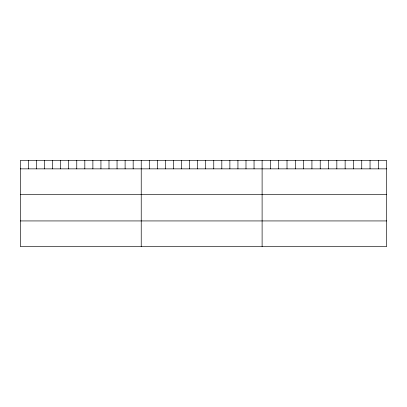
<?xml version="1.0" encoding="UTF-8"?>
<svg xmlns="http://www.w3.org/2000/svg" width="407" height="407" viewBox="0 0 407 407"><rect width="100%" height="100%" fill="white"/><g stroke="black" fill="none" stroke-linecap="round" stroke-linejoin="round"><path stroke-width="0.61" d="M386.65 194.51L386.65 160.419L20.35 160.419L20.35 246.581L386.65 246.581L386.65 194.51L20.35 194.51M20.35 168.859L386.65 168.859M20.35 220.935L386.65 220.935M378.347 160.419L378.347 168.859M370.044 160.419L370.044 168.859M361.742 160.419L361.742 168.859M353.439 160.419L353.439 168.859M345.136 160.419L345.136 168.859M336.833 160.419L336.833 168.859M328.53 160.419L328.53 168.859M320.228 160.419L320.228 168.859M311.925 160.419L311.925 168.859M303.622 160.419L303.622 168.859M295.319 160.419L295.319 168.859M287.016 160.419L287.016 168.859M278.714 160.419L278.714 168.859M270.411 160.419L270.411 168.859M262.108 160.419L262.108 246.581M254.049 160.419L254.049 168.859M245.991 160.419L245.991 168.859M237.932 160.419L237.932 168.859M229.874 160.419L229.874 168.859M221.815 160.419L221.815 168.859M213.756 160.419L213.756 168.859M205.698 160.419L205.698 168.859M197.639 160.419L197.639 168.859M189.581 160.419L189.581 168.859M181.522 160.419L181.522 168.859M173.463 160.419L173.463 168.859M165.405 160.419L165.405 168.859M157.346 160.419L157.346 168.859M149.288 160.419L149.288 168.859M141.229 160.419L141.229 246.581M133.17 160.419L133.17 168.859M125.112 160.419L125.112 168.859M117.053 160.419L117.053 168.859M108.995 160.419L108.995 168.859M100.936 160.419L100.936 168.859M92.877 160.419L92.877 168.859M84.819 160.419L84.819 168.859M76.76 160.419L76.76 168.859M68.702 160.419L68.702 168.859M60.643 160.419L60.643 168.859M52.584 160.419L52.584 168.859M44.526 160.419L44.526 168.859M36.467 160.419L36.467 168.859M28.409 160.419L28.409 168.859"/></g></svg>
